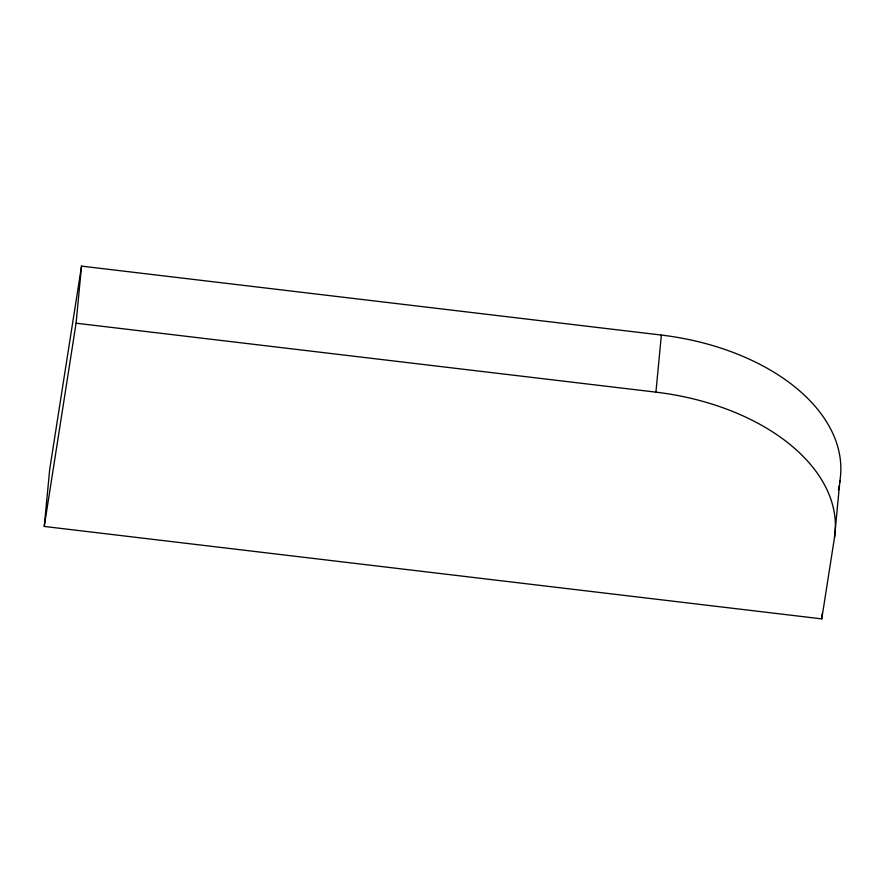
<?xml version="1.0" encoding="UTF-8"?>
<svg xmlns="http://www.w3.org/2000/svg" width="885" height="885" viewBox="0 0 885 885"><rect width="100%" height="100%" fill="white"/><g stroke="black" fill="none" stroke-linecap="round" stroke-linejoin="round"><path stroke-width="1.33" d="M44.25 526.442L49.704 469.36L81.531 266.12L661.372 335.061A199.147 123.292 5.5 0 1 839.953 480.5L834.489 537.593L821.756 618.88L44.25 526.442L76.077 323.202L81.531 266.12M834.489 537.593A199.147 123.292 5.5 0 0 655.918 392.144L661.372 335.061M821.756 618.88L822.276 613.449M838.46 489.991L839.102 485.92M839.522 483.21L839.953 480.5M76.077 323.202L655.918 392.144"/></g></svg>
